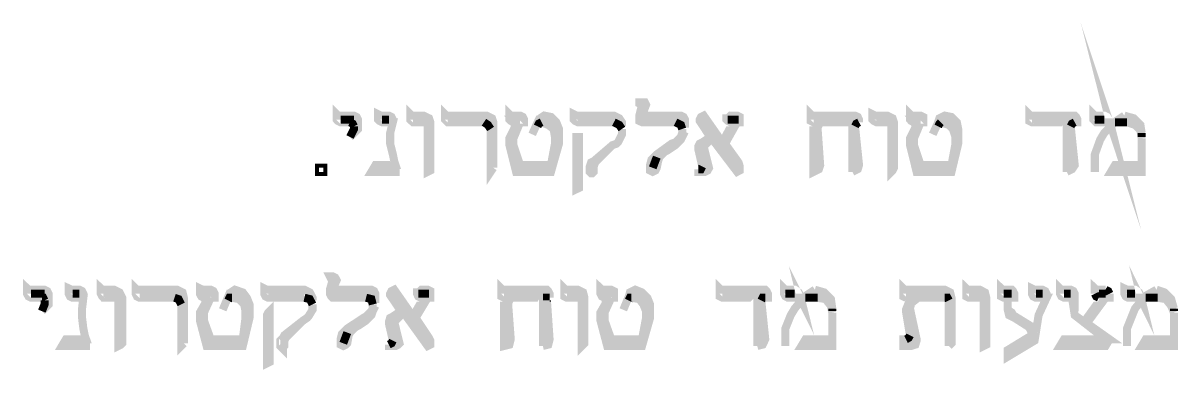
# Model space of a CAD drawing. Extents: x -6935 to 6681, y -4073 to 3778.
# Drawn here: x 3950 to 4795, y -3135 to -2881 of the extents above; entities that cross this region are included whole.
import ezdxf

# ---------------------------------------------------------------- set-up
doc = ezdxf.new("R2010")
doc.units = 0
doc.header["$MEASUREMENT"] = 0

msp = doc.modelspace()

# ---------------------------------------------------------------- linework, layer by layer
at = {"color": 0, "const_width": 5.882508833876793}
for points in [[(4746.433292039545, -2956.903572400459), (4745.445030555455, -2953.932905439351), (4735.644770838215, -2953.932905439351), (4734.656509354123, -2952.97405649943), (4733.668247870033, -2951.985795015338), (4733.668247870033, -2948.062161623143), (4734.656509354123, -2949.050423107234), (4741.521397163257, -2949.050423107234), (4743.49792013144, -2950.038684591325), (4745.445030555455, -2952.97405649943), (4746.433292039545, -2956.903572400459)], [(4246.425923668852, -2990.222102435538), (4246.425923668852, -2953.932905439351), (4235.643284976355, -2953.932905439351), (4234.655023492265, -2952.97405649943), (4233.666762008173, -2951.985795015338), (4233.666762008173, -2948.062161623143), (4234.655023492265, -2949.050423107234), (4243.461139216577, -2949.050423107234), (4247.384772608773, -2950.997533531247), (4248.373034092865, -2953.932905439351), (4248.373034092865, -2989.233840951447), (4246.425923668852, -2990.222102435538)], [(4585.652560592025, -2990.222102435538), (4585.652560592025, -2953.932905439351), (4574.858156881861, -2953.932905439351), (4572.881633913677, -2952.97405649943), (4571.922784973756, -2951.985795015338), (4571.922784973756, -2948.062161623143), (4573.869895397769, -2949.050423107234), (4582.676011122083, -2949.050423107234), (4586.605527023112, -2950.997533531247), (4587.593788507203, -2953.932905439351), (4587.593788507203, -2987.280848018599), (4586.605527023112, -2989.233840951447), (4585.652560592025, -2990.222102435538)], [(4357.205330028421, -2964.721426640682), (4357.205330028421, -3001.993002612125), (4355.222924551405, -3002.951851552046), (4355.222924551405, -2964.721426640682), (4357.205330028421, -2964.721426640682)], [(4169.929778793117, -2990.222102435538), (4169.929778793117, -2987.280848018599), (4166.98852437618, -2987.280848018599), (4166.98852437618, -2990.222102435538), (4169.929778793117, -2990.222102435538)], [(4519.939054408787, -3084.336361268731), (4518.974322960032, -3082.389250844718), (4510.132912182715, -3082.389250844718), (4508.191684267536, -3081.400989360627), (4507.203422783445, -3079.453878936614), (4507.203422783445, -3075.524363035585), (4508.191684267536, -3076.483211975506), (4515.050689567835, -3076.483211975506), (4517.98606147594, -3078.459734943689), (4518.974322960032, -3080.412727876535), (4519.939054408787, -3084.336361268731)], [(4768.963300873294, -3084.336361268734), (4768.010334442204, -3082.389250844718), (4759.168923664889, -3082.389250844718), (4757.227695749709, -3081.400989360627), (4756.233551756784, -3079.453878936614), (4756.233551756784, -3075.524363035585), (4758.180662180797, -3076.483211975506), (4764.080818541175, -3076.483211975506), (4767.022072958114, -3078.459734943689), (4768.010334442204, -3080.412727876535), (4768.963300873294, -3084.336361268734)], [(4019.925803529259, -3117.684303847978), (4019.925803529259, -3082.389250844718), (4009.143164836763, -3082.389250844718), (4008.184315896841, -3081.400989360627), (4007.196054412749, -3079.453878936614), (4007.196054412749, -3075.524363035585), (4008.184315896841, -3076.483211975506), (4016.990431621155, -3076.483211975506), (4020.919947522184, -3078.459734943689), (4022.867057946197, -3082.389250844718), (4022.867057946197, -3115.707780879798), (4021.908209006276, -3116.696042363887), (4019.925803529259, -3117.684303847978)], [(4359.152440452433, -3117.684303847978), (4359.152440452433, -3082.389250844718), (4348.363919251104, -3082.389250844718), (4346.410926318256, -3081.400989360627), (4346.410926318256, -3075.524363035585), (4347.399187802346, -3076.483211975506), (4356.217068544329, -3076.483211975506), (4360.140701936525, -3078.459734943689), (4361.128963420617, -3082.389250844718), (4361.128963420617, -3115.707780879798), (4360.140701936525, -3116.696042363887), (4359.152440452433, -3117.684303847978)], [(4653.277882146273, -3117.684303847981), (4653.277882146273, -3082.389250844718), (4642.489360944941, -3082.389250844718), (4640.536368012095, -3081.400989360627), (4640.536368012095, -3075.524363035585), (4641.524629496187, -3076.483211975506), (4650.342510238168, -3076.483211975506), (4654.266143630364, -3078.459734943689), (4655.254405114456, -3082.389250844718), (4655.254405114456, -3116.696042363889), (4653.277882146273, -3117.684303847981)], [(4130.734622432996, -3092.183628053125), (4130.734622432996, -3129.431673989231), (4128.758099464812, -3130.419935473322), (4128.758099464812, -3095.124882470062), (4129.746360948904, -3093.171889537214), (4130.734622432996, -3092.183628053125)]]:
    msp.add_lwpolyline(points, close=True, dxfattribs=at)
for points in [[(4189.553828262931, -2953.932905439351), (4182.688940453796, -2953.932905439351), (4180.712417485614, -2952.97405649943), (4179.759451054526, -2951.985795015338), (4179.759451054526, -2948.062161623143), (4180.712417485614, -2949.050423107234), (4192.495082679869, -2949.050423107234), (4194.442193103881, -2950.038684591325), (4195.430454587973, -2951.985795015338), (4195.430454587973, -2958.850682824472), (4189.553828262931, -2964.721426640682)], [(4287.597602997155, -2953.932905439351), (4261.108665718208, -2953.932905439351), (4260.149816778287, -2952.97405649943), (4259.161555294195, -2951.985795015338), (4259.161555294195, -2948.062161623143), (4260.149816778287, -2949.050423107234), (4289.538830912335, -2949.050423107234), (4293.468346813364, -2950.997533531247), (4294.456608297456, -2953.932905439351), (4294.456608297456, -2987.280848018599)], [(4326.822171901445, -2953.932905439351), (4328.763399816626, -2950.997533531247), (4331.704654233565, -2949.050423107234), (4336.616549109851, -2950.038684591325), (4340.546065010882, -2953.932905439351), (4342.493175434893, -2958.850682824472), (4342.493175434893, -2969.633321516967), (4336.616549109851, -2990.222102435538), (4311.115873314995, -2990.222102435538), (4306.198095929874, -2970.621583001059), (4306.198095929874, -2965.709688124772), (4310.127611830903, -2957.86242134038), (4310.127611830903, -2955.909428407534), (4309.174645399815, -2953.932905439351), (4307.198122431633, -2952.97405649943), (4306.198095929874, -2951.985795015338), (4306.198095929874, -2948.062161623143), (4307.198122431633, -2949.050423107234), (4314.0512452231, -2949.050423107234), (4316.033650700116, -2950.038684591325), (4316.992499640037, -2951.985795015338), (4316.992499640037, -2953.932905439351), (4314.0512452231, -2953.932905439351), (4309.174645399815, -2965.709688124772), (4309.174645399815, -2970.621583001059), (4314.0512452231, -2985.304325050415), (4336.616549109851, -2985.304325050415), (4339.55780352679, -2969.633321516967), (4339.55780352679, -2964.721426640682)], [(4427.795436034941, -2953.932905439351), (4403.283021724177, -2953.932905439351), (4401.306498755994, -2952.97405649943), (4401.306498755994, -2949.050423107234), (4403.283021724177, -2941.203156322841), (4401.306498755994, -2940.214894838751), (4401.306498755994, -2939.250163389995), (4405.236014657024, -2939.250163389995), (4406.224276141114, -2941.203156322841), (4403.283021724177, -2949.050423107234), (4431.72495193597, -2949.050423107234), (4433.672062359985, -2950.038684591325), (4434.660323844077, -2951.985795015338), (4434.660323844077, -2957.86242134038)], [(4557.21063038023, -2990.222102435538), (4557.21063038023, -2956.903572400459), (4558.169479320153, -2953.932905439351), (4533.657065009387, -2953.932905439351), (4531.709954585374, -2957.86242134038), (4533.657065009387, -2985.304325050415), (4532.698216069466, -2988.26910950269), (4528.780465186104, -2990.222102435538), (4528.780465186104, -2957.86242134038), (4531.709954585374, -2953.932905439351), (4528.780465186104, -2953.932905439351), (4526.792177200254, -2952.97405649943), (4526.792177200254, -2948.062161623143), (4527.792203702013, -2949.050423107234), (4559.157740804243, -2949.050423107234), (4561.140146281261, -2950.038684591325), (4562.098995221182, -2951.985795015338), (4562.098995221182, -2953.932905439351)], [(4619.959352111193, -2953.932905439351), (4620.947613595285, -2950.997533531247), (4624.835951934479, -2949.050423107234), (4629.7537293196, -2950.038684591325), (4633.683245220629, -2953.932905439351), (4634.671506704721, -2958.850682824472), (4634.671506704721, -2969.633321516969), (4629.7537293196, -2990.222102435538), (4604.253053524744, -2990.222102435538), (4599.370571192625, -2970.621583001059), (4599.370571192625, -2965.709688124772), (4603.300087093656, -2957.86242134038), (4603.300087093656, -2955.909428407534), (4602.311825609564, -2953.932905439351), (4600.323537623713, -2952.97405649943), (4599.370571192625, -2951.985795015338), (4599.370571192625, -2948.062161623143), (4600.323537623713, -2949.050423107234), (4607.188425432847, -2949.050423107234), (4609.170830909865, -2950.038684591325), (4609.170830909865, -2953.932905439351), (4607.188425432847, -2953.932905439351), (4602.311825609564, -2965.709688124772), (4602.311825609564, -2970.621583001059), (4607.188425432847, -2985.304325050415), (4629.7537293196, -2985.304325050415), (4632.689101227705, -2969.633321516969), (4632.689101227705, -2964.721426640682)], [(4714.067728435555, -2990.222102435538), (4714.067728435555, -2956.903572400459), (4716.020721368401, -2953.932905439351), (4688.572935149532, -2953.932905439351), (4686.625824725519, -2952.97405649943), (4686.625824725519, -2948.062161623143), (4687.614086209611, -2949.050423107234), (4719.944354760597, -2949.050423107234), (4720.932616244689, -2950.038684591325), (4721.92087772878, -2951.985795015338), (4721.92087772878, -2953.932905439351), (4719.944354760597, -2953.932905439351)], [(4192.495082679869, -2951.985795015338), (4182.688940453796, -2951.985795015338)], [(4222.872358298007, -2986.292586534507), (4222.872358298007, -2990.222102435538), (4205.224831796379, -2990.222102435538), (4208.160203704483, -2985.304325050415), (4222.872358298007, -2985.304325050415), (4221.919391866921, -2982.368953142311), (4220.925247873996, -2977.486470810194), (4218.948724905813, -2969.633321516967), (4218.948724905813, -2961.780172223742), (4220.925247873996, -2953.932905439351), (4213.077981089604, -2953.932905439351), (4211.130870665591, -2952.97405649943), (4210.142609181499, -2951.985795015338), (4210.142609181499, -2948.062161623143), (4212.089719605512, -2949.050423107234), (4217.995758474724, -2949.050423107234), (4219.936986389905, -2950.038684591325), (4220.925247873996, -2951.985795015338), (4220.925247873996, -2953.932905439351)], [(4217.995758474724, -2951.985795015338), (4213.077981089604, -2951.985795015338)], [(4246.425923668852, -2951.985795015338), (4235.643284976355, -2951.985795015338)], [(4292.480085329273, -2951.985795015338), (4261.108665718208, -2951.985795015338)], [(4314.0512452231, -2951.985795015338), (4309.174645399815, -2951.985795015338), (4311.115873314995, -2953.932905439351)], [(4322.892656000417, -2962.768433707834), (4327.775138332534, -2951.985795015338), (4331.704654233565, -2951.985795015338), (4338.563659533864, -2956.903572400459), (4339.55780352679, -2960.791910739651)], [(4382.706005823275, -2953.932905439351), (4356.217068544329, -2953.932905439351), (4354.26407561148, -2952.97405649943), (4353.27581412739, -2951.985795015338), (4353.27581412739, -2948.062161623143), (4355.222924551405, -2949.050423107234), (4382.706005823275, -2949.050423107234), (4386.594344162468, -2950.997533531247), (4388.576749639486, -2953.932905439351), (4388.576749639486, -2956.903572400459)], [(4382.706005823275, -2951.985795015338), (4357.205330028421, -2951.985795015338)], [(4431.72495193597, -2951.985795015338), (4403.283021724177, -2951.985795015338)], [(4465.043481971048, -2948.062161623143), (4466.03174345514, -2949.050423107234), (4472.896631264275, -2949.050423107234), (4474.837859179454, -2950.038684591325), (4474.837859179454, -2953.932905439351), (4472.896631264275, -2953.932905439351), (4464.055220486956, -2969.633321516967), (4473.884892748365, -2983.357214626402), (4474.837859179454, -2986.292586534507), (4474.837859179454, -2989.233840951447), (4472.896631264275, -2990.222102435538), (4454.260843278553, -2965.709688124772), (4449.372478437601, -2970.621583001059), (4448.384216953509, -2971.580431940982), (4452.307850345705, -2987.280848018599), (4451.319588861614, -2989.233840951447), (4449.372478437601, -2990.222102435538), (4444.45470105248, -2990.222102435538), (4444.45470105248, -2988.26910950269)], [(4447.395955469419, -2986.292586534507), (4444.45470105248, -2973.562837417999), (4444.45470105248, -2971.580431940982), (4445.442962536572, -2969.633321516967), (4447.395955469419, -2968.645060032878), (4453.260816776794, -2964.721426640682), (4445.442962536572, -2952.97405649943), (4445.442962536572, -2951.985795015338), (4446.407693985328, -2950.038684591325), (4448.384216953509, -2949.050423107234), (4462.108110062945, -2968.645060032878), (4469.955376847336, -2953.932905439351), (4467.978853879153, -2953.932905439351), (4466.03174345514, -2952.97405649943), (4465.043481971048, -2951.985795015338), (4465.043481971048, -2948.062161623143)], [(4447.395955469419, -2951.985795015338), (4473.884892748365, -2987.280848018599)], [(4473.884892748365, -2951.985795015338), (4466.03174345514, -2951.985795015338)], [(4559.157740804243, -2951.985795015338), (4528.780465186104, -2951.985795015338)], [(4585.652560592025, -2951.985795015338), (4574.858156881861, -2951.985795015338)], [(4607.188425432847, -2951.985795015338), (4602.311825609564, -2951.985795015338), (4604.253053524744, -2953.932905439351)], [(4616.029836210164, -2962.768433707834), (4620.947613595285, -2951.985795015338), (4624.835951934479, -2951.985795015338), (4631.700839743613, -2956.903572400459), (4632.689101227705, -2960.791910739653)], [(4719.944354760597, -2951.985795015338), (4688.572935149532, -2951.985795015338)], [(4756.233551756784, -2949.050423107234), (4750.362807940575, -2952.97405649943), (4749.374546456484, -2953.932905439351), (4746.433292039545, -2956.903572400459), (4741.521397163257, -2961.780172223742), (4738.580142746319, -2966.697949608863), (4734.656509354123, -2977.486470810194), (4734.656509354123, -2990.222102435538)], [(4741.521397163257, -2951.985795015338), (4734.656509354123, -2951.985795015338)], [(4754.251146279768, -2951.985795015338), (4765.045549989931, -2953.932905439351)], [(4756.233551756784, -2949.050423107234), (4763.092557057083, -2950.997533531247), (4768.010334442204, -2955.909428407534), (4768.963300873294, -2961.780172223742)], [(4189.553828262931, -2953.932905439351), (4191.500938686944, -2954.921166923442), (4192.495082679869, -2956.903572400459)], [(4189.553828262931, -2964.721426640682), (4192.495082679869, -2958.850682824472), (4192.495082679869, -2956.903572400459)], [(4287.597602997155, -2953.932905439351), (4290.538857414094, -2955.909428407534), (4292.480085329273, -2958.850682824472)], [(4294.456608297456, -2987.280848018599), (4292.480085329273, -2990.222102435538), (4292.480085329273, -2958.850682824472)], [(4326.822171901445, -2956.903572400459), (4327.775138332534, -2954.921166923442), (4329.751661300716, -2953.932905439351)], [(4329.751661300716, -2953.932905439351), (4334.640026141669, -2955.909428407534), (4338.563659533864, -2958.850682824472), (4339.55780352679, -2964.721426640682)], [(4381.717744339185, -2970.621583001059), (4368.98211271384, -2983.357214626402), (4367.987968720916, -2986.292586534507), (4367.987968720916, -2990.222102435538), (4366.999707236824, -2991.210363919628), (4366.011445752732, -2991.210363919628), (4365.058479321646, -2990.222102435538), (4365.058479321646, -2986.292586534507), (4366.011445752732, -2983.357214626402), (4367.987968720916, -2982.368953142311), (4381.717744339185, -2970.621583001059), (4384.647233738455, -2969.633321516967), (4385.635495222547, -2968.645060032878), (4388.576749639486, -2962.768433707834), (4388.576749639486, -2958.850682824472)], [(4382.706005823275, -2953.932905439351), (4386.594344162468, -2955.909428407534), (4388.576749639486, -2958.850682824472)], [(4434.660323844077, -2960.791910739651), (4432.683800875893, -2964.721426640682), (4431.72495193597, -2966.697949608863), (4427.795436034941, -2970.621583001059), (4421.895279674563, -2974.55109890209), (4419.942286741716, -2975.509947842012), (4416.024535858354, -2979.427698725373), (4415.036274374263, -2982.368953142311), (4414.077425434341, -2987.280848018599), (4413.08916395025, -2989.233840951447), (4411.106758473232, -2990.222102435538), (4409.159648049221, -2989.233840951447), (4409.159648049221, -2985.304325050415), (4410.147909533311, -2981.415986711224), (4414.077425434341, -2977.486470810194), (4424.860064126837, -2969.633321516967), (4427.795436034941, -2968.645060032878), (4431.72495193597, -2964.721426640682), (4432.683800875893, -2961.780172223742), (4432.683800875893, -2958.850682824472)], [(4427.795436034941, -2953.932905439351), (4431.72495193597, -2955.909428407534), (4432.683800875893, -2958.850682824472)], [(4559.157740804243, -2956.903572400459), (4562.098995221182, -2985.304325050415), (4561.140146281261, -2988.26910950269), (4557.21063038023, -2990.222102435538)], [(4559.157740804243, -2956.903572400459), (4560.151884797169, -2954.921166923442), (4562.098995221182, -2953.932905439351)], [(4619.959352111193, -2956.903572400459), (4620.947613595285, -2954.921166923442), (4621.900580026375, -2953.932905439351)], [(4621.900580026375, -2953.932905439351), (4627.806618895585, -2955.909428407534), (4630.741990803692, -2958.850682824472), (4632.689101227705, -2964.721426640682)], [(4717.008982852492, -2956.903572400459), (4719.944354760597, -2985.304325050415), (4717.997244336584, -2988.26910950269), (4714.067728435555, -2990.222102435538)], [(4717.008982852492, -2956.903572400459), (4717.997244336584, -2954.921166923442), (4719.944354760597, -2953.932905439351)], [(4758.180662180797, -2953.932905439351), (4749.374546456484, -2953.932905439351)], [(4758.180662180797, -2953.932905439351), (4764.080818541175, -2955.909428407534), (4768.010334442204, -2959.838944308563), (4768.963300873294, -2965.709688124773)], [(4449.372478437601, -2987.280848018599), (4447.395955469419, -2973.562837417999), (4447.395955469419, -2970.621583001059), (4449.372478437601, -2968.645060032878)], [(4529.768726670196, -2964.721426640682), (4531.709954585374, -2987.280848018599)], [(4559.157740804243, -2987.280848018599), (4558.169479320153, -2964.721426640682)], [(4768.963300873294, -2985.304325050415), (4768.963300873294, -2990.222102435538), (4746.433292039545, -2990.222102435538), (4749.374546456484, -2985.304325050415), (4768.963300873294, -2985.304325050415), (4768.963300873294, -2965.709688124773)], [(4768.963300873294, -2964.721426640682), (4768.963300873294, -2961.780172223742)], [(4310.127611830903, -2977.486470810194), (4313.062983739008, -2987.280848018599), (4335.628287625759, -2987.280848018599)], [(4603.300087093656, -2977.486470810194), (4605.241315008836, -2987.280848018599), (4628.765467835508, -2987.280848018599)], [(4717.008982852492, -2987.280848018599), (4717.008982852492, -2974.55109890209)], [(4411.106758473232, -2987.280848018599), (4414.077425434341, -2979.427698725373)], [(4220.925247873996, -2987.280848018599), (4208.160203704483, -2987.280848018599)], [(4447.395955469419, -2986.292586534507), (4446.407693985328, -2988.26910950269), (4444.45470105248, -2988.26910950269)], [(4767.022072958114, -2987.280848018599), (4749.374546456484, -2987.280848018599)], [(4201.301198404182, -3082.389250844718), (4176.794666602251, -3082.389250844718), (4175.829935153495, -3081.400989360627), (4174.841673669403, -3079.453878936614), (4174.841673669403, -3076.483211975506), (4176.794666602251, -3069.618324166373), (4175.829935153495, -3068.665357735285), (4174.841673669403, -3066.688834767102), (4176.794666602251, -3066.688834767102), (4178.771189570434, -3067.677096251194), (4179.759451054526, -3069.618324166373), (4176.794666602251, -3076.483211975506), (4205.224831796379, -3076.483211975506), (4207.20135476456, -3077.471473459598), (4208.160203704483, -3079.453878936614), (4208.160203704483, -3086.312884236914)], [(3964.047852116264, -3082.389250844718), (3956.200585331872, -3082.389250844718), (3954.247592399025, -3081.400989360627), (3953.259330914933, -3079.453878936614), (3953.259330914933, -3075.524363035585), (3954.247592399025, -3076.483211975506), (3966.024375084446, -3076.483211975506), (3967.97148550846, -3077.471473459598), (3968.959746992552, -3079.453878936614), (3968.959746992552, -3087.277615685671), (3964.047852116264, -3092.183628053125)], [(3996.413415720254, -3113.760670455783), (3996.413415720254, -3117.684303847978), (3978.754124200955, -3117.684303847978), (3981.695378617893, -3112.772408971691), (3996.413415720254, -3112.772408971691), (3995.413389218495, -3109.831154554754), (3994.425127734403, -3104.9251421873), (3993.472161303316, -3097.101405438245), (3993.472161303316, -3090.242400137944), (3994.425127734403, -3082.389250844718), (3986.60727349418, -3082.389250844718), (3984.630750525999, -3081.400989360627), (3983.671901586076, -3079.453878936614), (3983.671901586076, -3075.524363035585), (3985.61901201009, -3076.483211975506), (3991.495638335133, -3076.483211975506), (3993.472161303316, -3077.471473459598), (3994.425127734403, -3079.453878936614), (3994.425127734403, -3082.389250844718)], [(4061.097482857563, -3082.389250844718), (4035.626219606876, -3082.389250844718), (4033.649696638694, -3081.400989360627), (4032.696730207605, -3079.453878936614), (4032.696730207605, -3075.524363035585), (4033.649696638694, -3076.483211975506), (4063.07988833458, -3076.483211975506), (4067.003521726775, -3078.459734943689), (4067.956488157863, -3082.389250844718), (4067.956488157863, -3115.707780879798)], [(4100.322051761854, -3082.389250844718), (4102.298574730035, -3078.459734943689), (4105.239829146974, -3076.483211975506), (4111.110572963184, -3078.459734943689), (4114.045944871288, -3082.389250844718), (4116.022467839472, -3087.277615685671), (4116.022467839472, -3097.101405438245), (4111.110572963184, -3117.684303847978), (4084.651048228406, -3117.684303847978), (4079.739153352119, -3099.048515862258), (4079.739153352119, -3093.171889537214), (4083.662786744314, -3086.312884236914), (4083.662786744314, -3083.348099784642), (4082.674525260223, -3082.389250844718), (4080.727414836209, -3081.400989360627), (4079.739153352119, -3079.453878936614), (4079.739153352119, -3075.524363035585), (4081.715676320301, -3076.483211975506), (4087.592302645345, -3076.483211975506), (4089.533530560524, -3077.471473459598), (4090.521792044615, -3079.453878936614), (4090.521792044615, -3082.389250844718), (4087.592302645345, -3082.389250844718), (4082.674525260223, -3093.171889537214), (4082.674525260223, -3099.048515862258), (4087.592302645345, -3112.772408971691), (4111.110572963184, -3112.772408971691), (4113.087095931365, -3097.101405438245), (4113.087095931365, -3092.183628053125)], [(4156.205885683683, -3082.389250844718), (4129.746360948904, -3082.389250844718), (4127.769837980723, -3081.400989360627), (4126.805106531967, -3079.453878936614), (4126.805106531967, -3075.524363035585), (4128.758099464812, -3076.483211975506), (4156.205885683683, -3076.483211975506), (4160.135401584714, -3078.459734943689), (4162.111924552895, -3082.389250844718), (4162.111924552895, -3084.336361268731)], [(4238.572774375627, -3075.524363035585), (4239.531623315548, -3076.483211975506), (4246.425923668852, -3076.483211975506), (4248.373034092865, -3077.471473459598), (4248.373034092865, -3082.389250844718), (4246.425923668852, -3082.389250844718), (4237.584512891535, -3097.101405438245), (4247.384772608773, -3111.784147487602), (4248.373034092865, -3113.760670455783), (4248.373034092865, -3116.696042363887), (4246.425923668852, -3117.684303847978), (4228.77839716722, -3093.171889537214), (4222.872358298007, -3099.048515862258), (4221.919391866921, -3100.036777346349), (4225.813612714946, -3115.707780879798), (4224.848881266191, -3116.696042363887), (4222.872358298007, -3117.684303847978), (4217.995758474724, -3117.684303847978), (4217.995758474724, -3116.696042363887)], [(4220.925247873996, -3113.760670455783), (4217.995758474724, -3100.995626286271), (4217.995758474724, -3100.036777346349), (4218.948724905813, -3097.101405438245), (4220.925247873996, -3096.113143954154), (4226.801874199038, -3092.183628053125), (4218.948724905813, -3080.412727876535), (4218.948724905813, -3079.453878936614), (4219.936986389905, -3077.471473459598), (4221.919391866921, -3076.483211975506), (4235.643284976355, -3096.113143954154), (4243.461139216577, -3082.389250844718), (4241.514028792564, -3082.389250844718), (4239.531623315548, -3081.400989360627), (4238.572774375627, -3079.453878936614), (4238.572774375627, -3075.524363035585)], [(4330.710510240639, -3117.684303847978), (4330.710510240639, -3084.336361268731), (4331.704654233565, -3082.389250844718), (4307.198122431633, -3082.389250844718), (4305.245129498786, -3086.312884236914), (4307.198122431633, -3112.772408971691), (4306.198095929874, -3116.696042363887), (4302.309757590681, -3117.684303847978), (4302.309757590681, -3086.312884236914), (4305.245129498786, -3082.389250844718), (4302.309757590681, -3082.389250844718), (4300.333234622498, -3081.400989360627), (4300.333234622498, -3075.524363035585), (4301.32149610659, -3076.483211975506), (4333.681177201746, -3076.483211975506), (4334.640026141669, -3077.471473459598), (4335.628287625759, -3079.453878936614), (4335.628287625759, -3082.389250844718)], [(4393.488644515772, -3082.389250844718), (4394.447493455693, -3078.459734943689), (4398.377009356724, -3076.483211975506), (4403.283021724177, -3078.459734943689), (4407.212537625206, -3082.389250844718), (4409.159648049221, -3087.277615685671), (4409.159648049221, -3097.101405438245), (4403.283021724177, -3117.684303847978), (4377.788228438154, -3117.684303847978), (4372.876333561868, -3099.048515862258), (4372.876333561868, -3093.171889537214), (4376.799966954062, -3086.312884236914), (4376.799966954062, -3083.348099784642), (4375.841118014141, -3082.389250844718), (4373.86459504596, -3081.400989360627), (4372.876333561868, -3079.453878936614), (4372.876333561868, -3075.524363035585), (4373.86459504596, -3076.483211975506), (4380.729482855093, -3076.483211975506), (4382.706005823275, -3077.471473459598), (4382.706005823275, -3082.389250844718), (4380.729482855093, -3082.389250844718), (4375.841118014141, -3093.171889537214), (4375.841118014141, -3099.048515862258), (4380.729482855093, -3112.772408971691), (4403.283021724177, -3112.772408971691), (4406.224276141114, -3097.101405438245), (4406.224276141114, -3092.183628053125)], [(4487.608785857801, -3117.684303847978), (4487.608785857801, -3084.336361268731), (4489.555896281814, -3082.389250844718), (4462.108110062945, -3082.389250844718), (4460.125704585927, -3081.400989360627), (4460.125704585927, -3075.524363035585), (4461.113966070019, -3076.483211975506), (4493.473647165176, -3076.483211975506), (4494.461908649268, -3077.471473459598), (4495.426640098023, -3079.453878936614), (4495.426640098023, -3082.389250844718), (4493.473647165176, -3082.389250844718)], [(4529.768726670196, -3076.483211975506), (4523.862687800984, -3080.412727876535), (4522.903838861061, -3082.389250844718), (4519.939054408787, -3084.336361268731), (4515.050689567835, -3090.242400137944), (4512.121200168565, -3095.124882470062), (4508.191684267536, -3104.9251421873), (4508.191684267536, -3117.684303847978)], [(4529.768726670196, -3076.483211975506), (4536.627731970497, -3078.459734943689), (4541.510214302612, -3083.348099784642), (4542.498475786704, -3090.242400137944)], [(4599.370571192625, -3109.831154554754), (4596.43519928452, -3092.183628053125), (4596.43519928452, -3091.195366569033), (4598.382309708535, -3086.312884236914), (4603.300087093656, -3082.389250844718), (4596.43519928452, -3082.389250844718), (4594.458676316339, -3081.400989360627), (4594.458676316339, -3075.524363035585), (4595.446937800429, -3076.483211975506), (4624.835951934479, -3076.483211975506), (4628.765467835508, -3078.459734943689), (4629.7537293196, -3082.389250844718), (4629.7537293196, -3115.707780879798), (4627.806618895585, -3117.684303847981)], [(4691.514189566471, -3107.854631586572), (4690.549458117715, -3113.760670455783), (4670.925408647903, -3125.502158088202), (4670.925408647903, -3120.625558264918), (4688.572935149532, -3109.831154554754), (4688.572935149532, -3107.854631586572), (4686.625824725519, -3103.966293247379), (4675.843186033024, -3097.101405438245), (4673.854898047175, -3096.113143954154), (4671.913670131995, -3095.124882470062), (4670.925408647903, -3091.195366569033), (4670.925408647903, -3082.389250844718), (4667.990036739797, -3082.389250844718), (4666.037043806951, -3081.400989360627), (4666.037043806951, -3075.524363035585), (4667.001775255709, -3076.483211975506), (4673.854898047175, -3076.483211975506), (4674.854924548934, -3077.471473459598), (4675.843186033024, -3079.453878936614), (4675.843186033024, -3082.389250844718), (4670.925408647903, -3082.389250844718)], [(4691.514189566471, -3107.854631586572), (4693.490712534653, -3095.124882470062), (4699.361456350864, -3082.389250844718), (4691.514189566471, -3082.389250844718), (4689.561196633624, -3081.400989360627), (4688.572935149532, -3079.453878936614), (4688.572935149532, -3075.524363035585), (4690.549458117715, -3076.483211975506), (4696.420201933925, -3076.483211975506), (4698.367312357939, -3077.471473459598), (4699.361456350864, -3079.453878936614), (4699.361456350864, -3082.389250844718)], [(4737.591881262228, -3082.389250844718), (4739.568404230411, -3082.389250844718), (4726.809242569732, -3100.036777346349), (4719.944354760597, -3095.124882470062), (4717.997244336584, -3082.389250844718), (4712.126500520377, -3082.389250844718), (4710.149977552193, -3081.400989360627), (4709.161716068102, -3079.453878936614), (4709.161716068102, -3075.524363035585), (4710.149977552193, -3076.483211975506), (4717.008982852492, -3076.483211975506), (4718.985505820676, -3077.471473459598), (4719.944354760597, -3079.453878936614), (4719.944354760597, -3092.183628053125)], [(4742.509658647348, -3076.483211975506), (4735.644770838215, -3076.483211975506), (4734.656509354123, -3075.524363035585), (4734.656509354123, -3079.453878936614)], [(4742.509658647348, -3076.483211975506), (4744.456769071363, -3077.471473459598), (4745.445030555455, -3079.453878936614)], [(4779.751822074624, -3076.483211975506), (4772.892816774323, -3080.412727876535), (4771.898672781399, -3082.389250844718), (4768.963300873294, -3084.336361268734), (4764.080818541175, -3090.242400137944), (4762.104295572992, -3095.124882470062), (4758.180662180797, -3104.9251421873), (4758.180662180797, -3117.684303847981)], [(4779.751822074624, -3076.483211975506), (4785.657860943837, -3078.459734943689), (4790.540343275952, -3083.348099784642), (4792.516866244136, -3090.242400137944)], [(3966.024375084446, -3079.453878936614), (3956.200585331872, -3079.453878936614)], [(3964.047852116264, -3082.389250844718), (3965.036113600354, -3082.389250844718), (3966.024375084446, -3084.336361268731)], [(3964.047852116264, -3092.183628053125), (3966.024375084446, -3087.277615685671), (3966.024375084446, -3084.336361268731)], [(3991.495638335133, -3079.453878936614), (3986.60727349418, -3079.453878936614)], [(4019.925803529259, -3079.453878936614), (4009.143164836763, -3079.453878936614)], [(4066.015260242685, -3079.453878936614), (4035.626219606876, -3079.453878936614)], [(4061.097482857563, -3082.389250844718), (4064.068149818671, -3083.348099784642), (4066.015260242685, -3087.277615685671)], [(4067.956488157863, -3115.707780879798), (4066.015260242685, -3117.684303847978), (4066.015260242685, -3087.277615685671)], [(4087.592302645345, -3079.453878936614), (4082.674525260223, -3079.453878936614), (4084.651048228406, -3082.389250844718)], [(4096.398418369658, -3091.195366569033), (4101.310313245944, -3079.453878936614), (4105.239829146974, -3079.453878936614), (4112.098834447275, -3084.336361268731), (4113.087095931365, -3088.265877169761)], [(4100.322051761854, -3084.336361268731), (4101.310313245944, -3082.389250844718), (4103.263306178791, -3082.389250844718)], [(4103.263306178791, -3082.389250844718), (4108.169318546245, -3083.348099784642), (4112.098834447275, -3087.277615685671), (4113.087095931365, -3092.183628053125)], [(4156.205885683683, -3079.453878936614), (4130.734622432996, -3079.453878936614)], [(4155.24703674376, -3099.048515862258), (4142.476110065414, -3111.784147487602), (4141.487848581324, -3113.760670455783), (4141.487848581324, -3117.684303847978), (4140.534882150236, -3118.643152787902), (4140.534882150236, -3119.637296780827), (4139.546620666144, -3118.643152787902), (4138.558359182052, -3117.684303847978), (4138.558359182052, -3113.760670455783), (4140.534882150236, -3111.784147487602), (4141.487848581324, -3109.831154554754), (4155.24703674376, -3099.048515862258), (4158.182408651866, -3097.101405438245), (4159.135375082955, -3096.113143954154), (4162.111924552895, -3091.195366569033), (4162.111924552895, -3087.277615685671)], [(4156.205885683683, -3082.389250844718), (4160.135401584714, -3083.348099784642), (4162.111924552895, -3087.277615685671)], [(4205.224831796379, -3079.453878936614), (4176.794666602251, -3079.453878936614)], [(4208.160203704483, -3088.265877169761), (4206.21309328047, -3092.183628053125), (4205.224831796379, -3095.124882470062), (4201.301198404182, -3099.048515862258), (4195.430454587973, -3102.972149254454), (4193.48334416396, -3103.966293247379), (4189.553828262931, -3107.854631586571), (4188.56556677884, -3109.831154554754), (4187.577305294748, -3115.707780879798), (4186.618456354827, -3116.696042363887), (4184.641933386643, -3117.684303847978), (4182.688940453796, -3116.696042363887), (4182.688940453796, -3112.772408971691), (4183.647789393719, -3108.842893070662), (4187.577305294748, -3104.9251421873), (4199.348205471335, -3097.101405438245), (4201.301198404182, -3096.113143954154), (4205.224831796379, -3092.183628053125), (4206.21309328047, -3090.242400137944), (4206.21309328047, -3087.277615685671)], [(4201.301198404182, -3082.389250844718), (4205.224831796379, -3083.348099784642), (4206.21309328047, -3087.277615685671)], [(4220.925247873996, -3079.453878936614), (4247.384772608773, -3115.707780879798)], [(4247.384772608773, -3079.453878936614), (4239.531623315548, -3079.453878936614)], [(4333.681177201746, -3079.453878936614), (4302.309757590681, -3079.453878936614)], [(4333.681177201746, -3084.336361268731), (4335.628287625759, -3112.772408971691), (4334.640026141669, -3116.696042363887), (4330.710510240639, -3117.684303847978)], [(4333.681177201746, -3084.336361268731), (4333.681177201746, -3082.389250844718), (4335.628287625759, -3082.389250844718)], [(4359.152440452433, -3079.453878936614), (4348.363919251104, -3079.453878936614)], [(4380.729482855093, -3079.453878936614), (4375.841118014141, -3079.453878936614), (4377.788228438154, -3082.389250844718)], [(4389.565011123575, -3091.195366569033), (4394.447493455693, -3079.453878936614), (4398.377009356724, -3079.453878936614), (4405.236014657024, -3084.336361268731), (4406.224276141114, -3088.265877169761)], [(4393.488644515772, -3084.336361268731), (4394.447493455693, -3082.389250844718), (4395.435754939785, -3082.389250844718)], [(4395.435754939785, -3082.389250844718), (4401.306498755994, -3083.348099784642), (4404.241870664098, -3087.277615685671), (4406.224276141114, -3092.183628053125)], [(4493.473647165176, -3079.453878936614), (4462.108110062945, -3079.453878936614)], [(4490.544157765904, -3084.336361268731), (4493.473647165176, -3112.772408971691), (4491.532419249996, -3116.696042363887), (4487.608785857801, -3117.684303847978)], [(4490.544157765904, -3084.336361268731), (4491.532419249996, -3082.389250844718), (4493.473647165176, -3082.389250844718)], [(4515.050689567835, -3079.453878936614), (4508.191684267536, -3079.453878936614)], [(4531.709954585374, -3082.389250844718), (4522.903838861061, -3082.389250844718)], [(4527.792203702013, -3079.453878936614), (4539.5631038786, -3082.389250844718)], [(4531.709954585374, -3082.389250844718), (4537.586580910418, -3083.348099784642), (4541.510214302612, -3088.265877169761), (4542.498475786704, -3093.171889537214)], [(4624.835951934479, -3082.389250844718), (4605.241315008836, -3082.389250844718), (4600.323537623713, -3086.312884236914), (4599.370571192625, -3090.242400137944), (4604.253053524744, -3112.772408971691), (4604.253053524744, -3113.760670455783), (4603.300087093656, -3116.696042363887), (4600.323537623713, -3117.684303847978), (4594.458676316339, -3117.684303847978), (4594.458676316339, -3112.772408971691), (4596.43519928452, -3112.772408971691)], [(4625.830095927404, -3079.453878936614), (4596.43519928452, -3079.453878936614)], [(4624.835951934479, -3082.389250844718), (4626.818357411496, -3082.389250844718), (4627.806618895585, -3084.336361268734)], [(4627.806618895585, -3117.684303847981), (4627.806618895585, -3084.336361268734)], [(4653.277882146273, -3079.453878936614), (4642.489360944941, -3079.453878936614)], [(4673.854898047175, -3079.453878936614), (4667.990036739797, -3079.453878936614)], [(4696.420201933925, -3079.453878936614), (4691.514189566471, -3079.453878936614)], [(4745.445030555455, -3112.772408971693), (4742.509658647348, -3117.684303847981), (4709.161716068102, -3117.684303847981), (4712.126500520377, -3112.772408971693), (4745.445030555455, -3112.772408971693), (4728.785765537916, -3100.995626286271), (4742.509658647348, -3082.389250844718), (4745.445030555455, -3082.389250844718), (4745.445030555455, -3079.453878936614)], [(4717.008982852492, -3079.453878936614), (4712.126500520377, -3079.453878936614)], [(4737.591881262228, -3082.389250844718), (4735.644770838215, -3081.400989360627), (4734.656509354123, -3079.453878936614)], [(4737.591881262228, -3079.453878936614), (4742.509658647348, -3079.453878936614)], [(4764.080818541175, -3079.453878936614), (4758.180662180797, -3079.453878936614)], [(4780.745966067549, -3082.389250844718), (4771.898672781399, -3082.389250844718)], [(4776.81645016652, -3079.453878936614), (4788.587350343107, -3082.389250844718)], [(4780.745966067549, -3082.389250844718), (4786.610827374923, -3083.348099784642), (4790.540343275952, -3088.265877169762), (4792.516866244136, -3093.171889537216)], [(4222.872358298007, -3115.707780879798), (4220.925247873996, -3100.995626286271), (4220.925247873996, -3099.048515862258), (4222.872358298007, -3096.113143954154)], [(4304.256868014694, -3092.183628053125), (4305.245129498786, -3115.707780879798)], [(4333.681177201746, -3115.707780879798), (4331.704654233565, -3092.183628053125)], [(4542.498475786704, -3112.772408971691), (4542.498475786704, -3117.684303847978), (4519.939054408787, -3117.684303847978), (4522.903838861061, -3112.772408971691), (4542.498475786704, -3112.772408971691), (4542.498475786704, -3093.171889537214)], [(4542.498475786704, -3092.183628053125), (4542.498475786704, -3090.242400137944)], [(4670.925408647903, -3091.195366569033), (4673.854898047175, -3093.171889537216), (4674.854924548934, -3095.124882470062), (4687.614086209611, -3102.972149254454), (4688.572935149532, -3104.9251421873)], [(4742.509658647348, -3112.772408971693), (4719.944354760597, -3095.124882470062)], [(4792.516866244136, -3112.772408971693), (4792.516866244136, -3117.684303847981), (4768.963300873294, -3117.684303847981), (4771.898672781399, -3112.772408971693), (4792.516866244136, -3112.772408971693), (4792.516866244136, -3093.171889537216)], [(4792.516866244136, -3092.183628053125), (4792.516866244136, -3090.242400137944)], [(4490.544157765904, -3115.707780879798), (4490.544157765904, -3102.972149254454)], [(4599.370571192625, -3100.036777346349), (4602.311825609564, -3115.707780879798), (4596.43519928452, -3115.707780879798)], [(4083.662786744314, -3104.9251421873), (4086.604041161253, -3115.707780879798), (4109.157580030336, -3115.707780879798)], [(4184.641933386643, -3115.707780879798), (4187.577305294748, -3107.854631586571)], [(4376.799966954062, -3104.9251421873), (4378.776489922246, -3115.707780879798), (4402.294760240085, -3115.707780879798)], [(4599.370571192625, -3109.831154554754), (4598.382309708535, -3111.784147487602), (4596.43519928452, -3112.772408971691)], [(4688.572935149532, -3112.772408971693), (4671.913670131995, -3121.61381974901)], [(3994.425127734403, -3115.707780879798), (3981.695378617893, -3115.707780879798)], [(4220.925247873996, -3113.760670455783), (4219.936986389905, -3115.707780879798), (4217.995758474724, -3116.696042363887)], [(4540.551365362691, -3115.707780879798), (4522.903838861061, -3115.707780879798)], [(4742.509658647348, -3115.707780879798), (4712.126500520377, -3115.707780879798)], [(4789.55208179186, -3115.707780879798), (4771.898672781399, -3115.707780879798)]]:
    msp.add_lwpolyline(points, dxfattribs=at)

doc.saveas('drawing.dxf')
